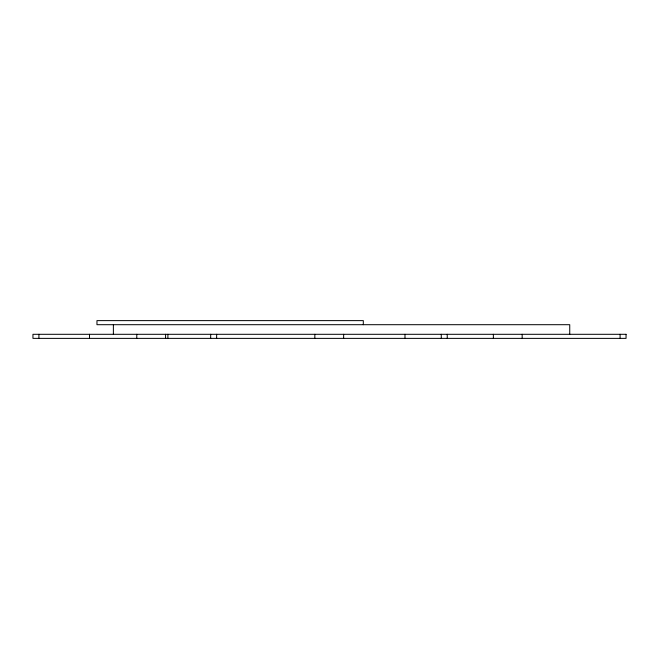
<?xml version="1.0" encoding="UTF-8"?>
<svg xmlns="http://www.w3.org/2000/svg" width="659" height="659" viewBox="0 0 659 659"><rect width="100%" height="100%" fill="white"/><g stroke="black" fill="none" stroke-linecap="round" stroke-linejoin="round"><path stroke-width="0.99" d="M620.086 334.302L620.086 338.38M569.738 334.302L569.738 324.698L96.964 324.698L96.964 320.62L363.307 320.62L363.307 324.698M522.167 334.302L522.167 338.38M493.369 334.302L493.369 338.38M447.239 334.302L447.239 338.38M441.275 334.302L441.275 338.38M404.988 334.302L404.988 338.38M343.644 334.302L343.644 338.38M314.845 334.302L314.845 338.38M216.638 334.302L216.638 338.38M210.674 334.302L210.674 338.38M167.905 334.302L167.905 338.38M165.574 334.302L165.574 338.38M136.784 334.302L136.784 338.38M113.381 324.698L113.381 334.302M89.5 334.302L89.5 338.38M38.914 334.302L38.914 338.38M626.05 334.302L32.95 334.302L32.95 338.38L626.05 338.38L626.05 334.302"/></g></svg>
